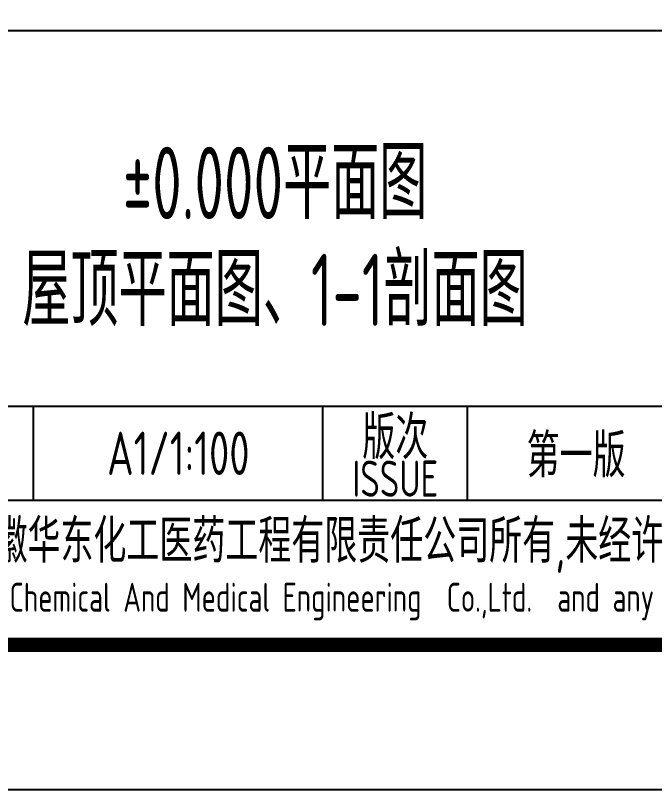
# Model space of a CAD drawing. Extents: x 4682119 to 9193858, y -786075 to -318274.
# Drawn here: x 9181232 to 9185650, y -786075 to -780722 of the extents above; entities that cross this region are included whole.
import ezdxf
from ezdxf.enums import TextEntityAlignment as Align

# ---------------------------------------------------------------- set-up
doc = ezdxf.new("R2010")
doc.units = 0
doc.header["$LTSCALE"] = 1000
doc.header["$MEASUREMENT"] = 0
doc.layers.get('0').update_dxf_attribs({"linetype": 'CONTINUOUS'})
doc.layers.add('PUB_TITLE', color=4, linetype='CONTINUOUS')
doc.styles.add('AHD', font='sceie.shx', dxfattribs={"width": 0.7, "bigfont": 'sceic.shx'})

msp = doc.modelspace()

# ---------------------------------------------------------------- linework, layer by layer
for p, q in [((9174858, -780824.6), (9192858, -780824.6)), ((9174858, -783424.6), (9192858, -783424.6)), ((9181358, -784074.6), (9181358, -783424.6)), ((9183358, -784074.6), (9183358, -783424.6)), ((9184358, -784074.6), (9184358, -783424.6)), ((9174858, -784074.6), (9192858, -784074.6)), ((9174858, -785074.6), (9192858, -785074.6))]:
    msp.add_line(p, q)
at = {"layer": 'PUB_TITLE', "color": 4}
msp.add_lwpolyline([(9109758, -786074.6), (9193858, -786074.6), (9193858, -726674.6), (9109758, -726674.6)], close=True, dxfattribs=at)
at = {"layer": 'PUB_TITLE', "color": 4, "const_width": 100}
msp.add_lwpolyline([(9112258, -785074.6), (9192858, -785074.6), (9192858, -727674.6), (9112258, -727674.6)], close=True, dxfattribs=at)

# ---------------------------------------------------------------- texts
at = {"style": 'AHD'}
for s, height, width, p in [('%%P0.000平面图', 500, 0.7, (9183026.9, -781867)), ('屋顶平面图、1-1剖面图', 500, 0.7, (9183026.9, -782593.3)), ('版次', 300, 0.8, (9183858, -783624.6)), ('版次', 300, 0.8, (9183858, -783624.6)), ('ISSUE', 250, 0.8, (9183858, -783924.6)), ('ISSUE', 250, 0.8, (9183858, -783924.6)), ('本文件专有权属安徽华东化工医药工程有限责任公司所有,未经许可不得复制或转让给第三方', 300, 0.8, (9183858, -784374.6)), ('本文件专有权属安徽华东化工医药工程有限责任公司所有,未经许可不得复制或转让给第三方', 300, 0.8, (9183858, -784374.6)), ('The proprietary right of this document belongs to Anhui Huadong Chemical And Medical Engineering  Co.,Ltd.  and any replication or transfer to the 3rd. side is forbidden without its permission. ', 200, 0.8, (9183858, -784774.6)), ('The proprietary right of this document belongs to Anhui Huadong Chemical And Medical Engineering  Co.,Ltd.  and any replication or transfer to the 3rd. side is forbidden without its permission. ', 200, 0.8, (9183858, -784774.6))]:
    msp.add_text(s, height=height, dxfattribs=dict(at, width=width)).set_placement(p, align=Align.MIDDLE)
at = {"style": 'AHD', "width": 0.8}
for tag, text, p in [('A1/1:100', '1:100', (9182358, -783749.6)), ('第一版', '0', (9185108, -783749.6))]:
    msp.add_attdef(tag, text=text, height=300, dxfattribs=at).set_placement(p, align=Align.MIDDLE)

doc.saveas('drawing.dxf')
